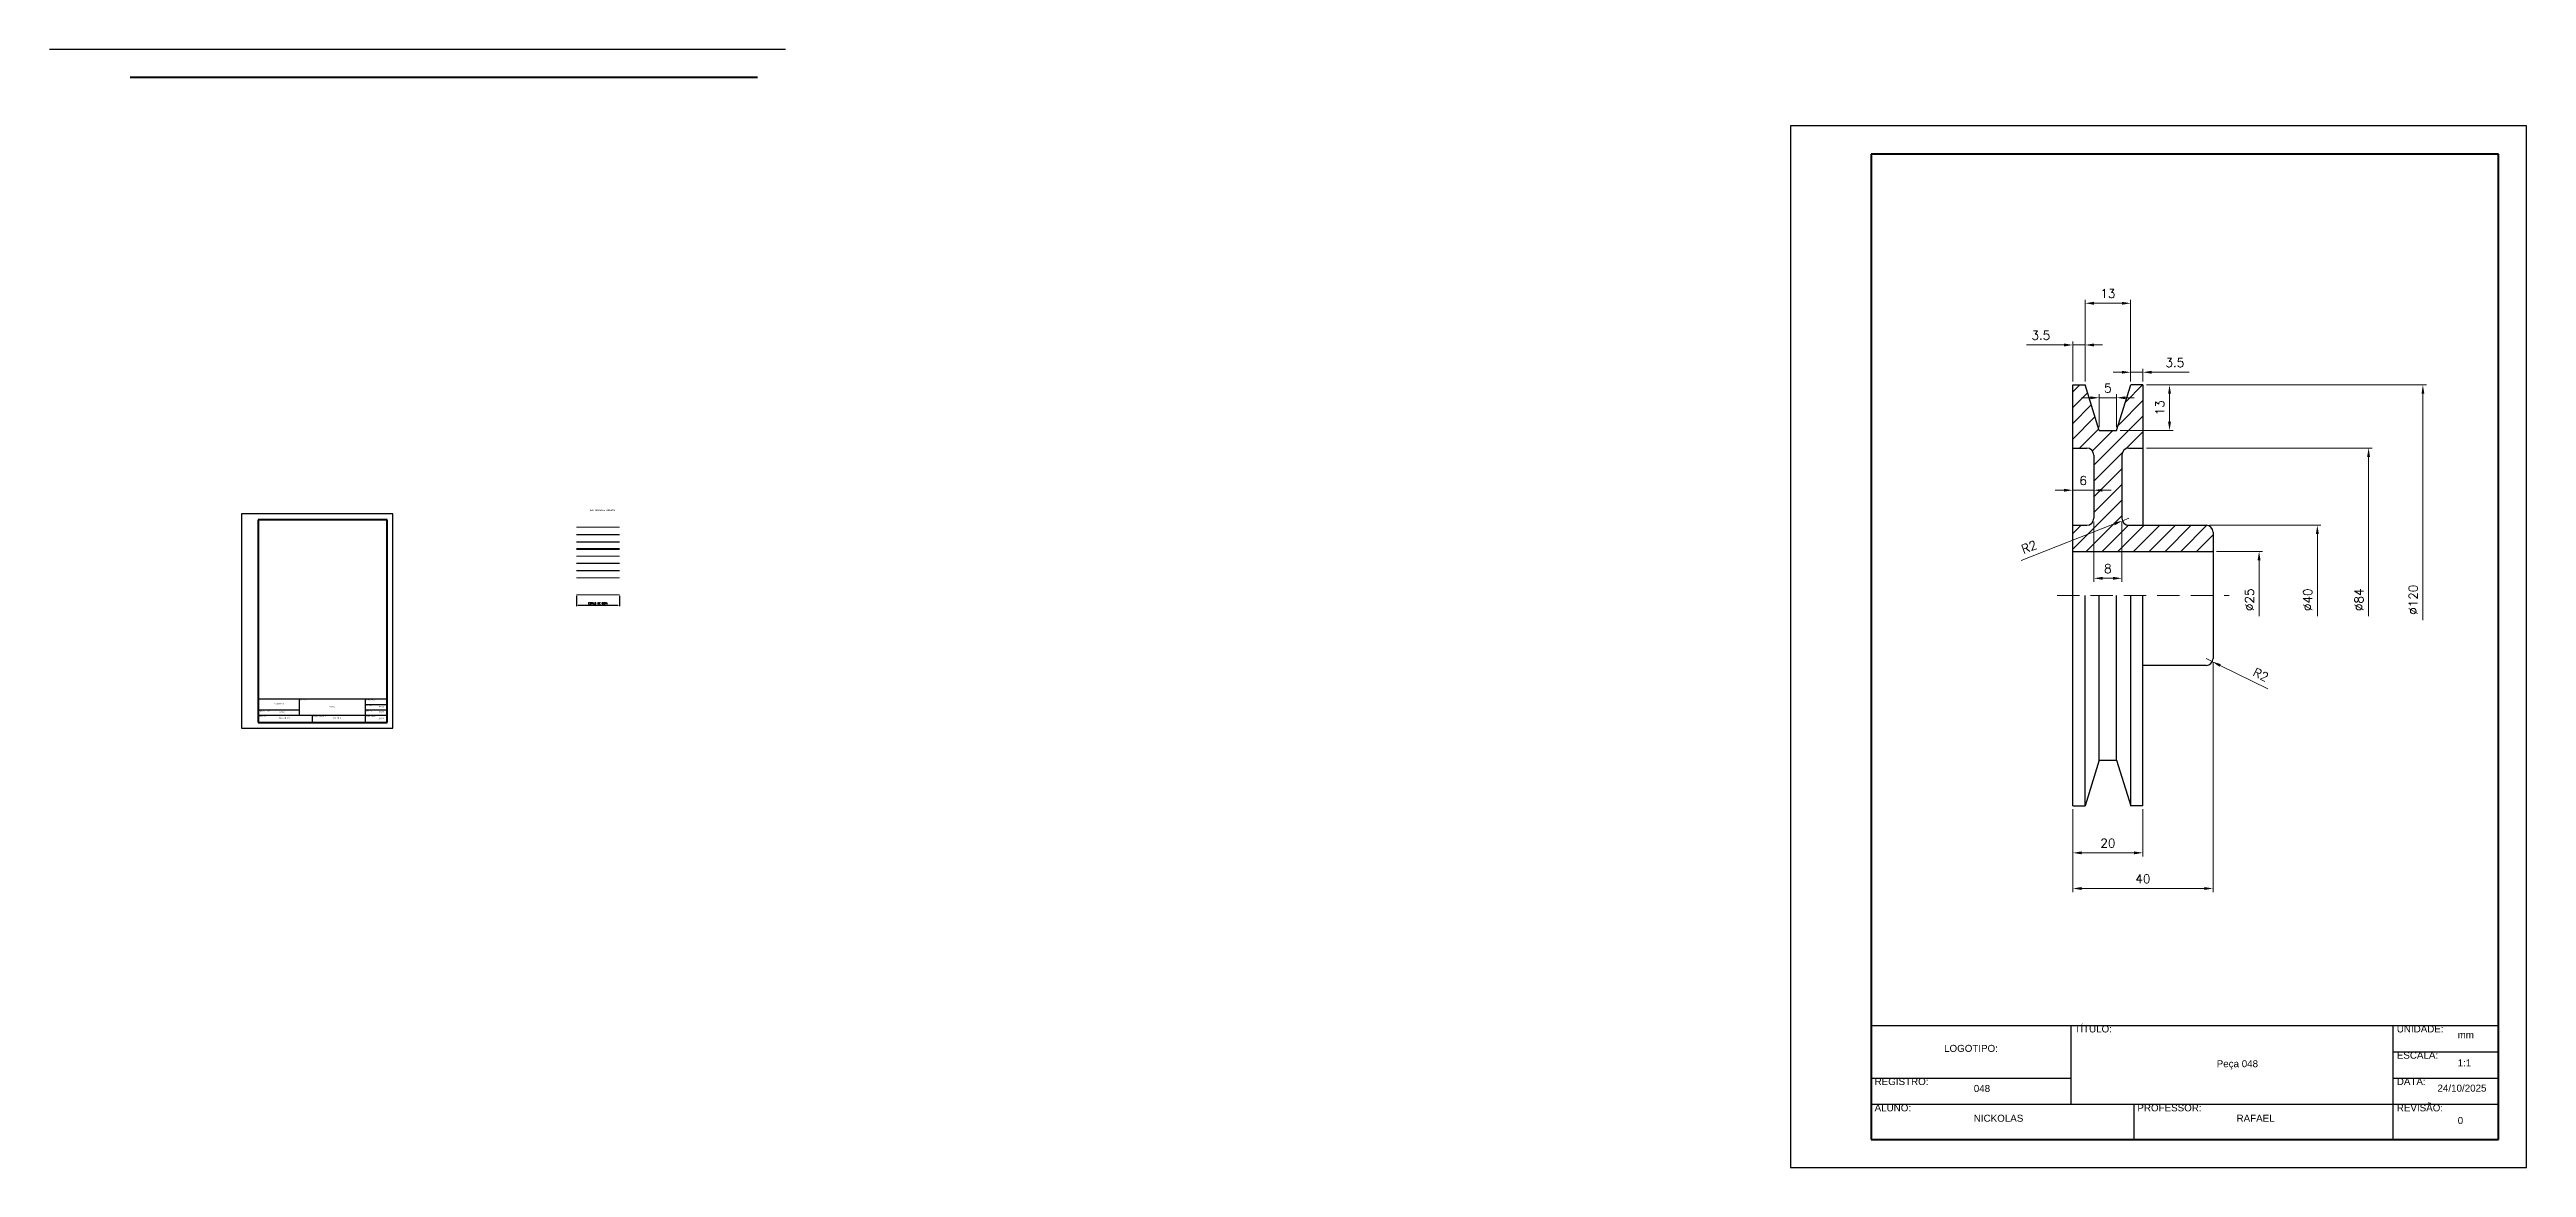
# Paper-space layout 'Layout1' of a CAD drawing. Header units: millimetres. Extents: x 12 to 719, y -17 to 302.
# The model-space entities are those that its viewports show. They can reach past a viewport. Long polylines and large blocks are cut down to what shows.
import ezdxf

# ---------------------------------------------------------------- set-up
doc = ezdxf.new("R2010")
doc.units = ezdxf.units.MM
doc.linetypes.add('CENTER', pattern=[50.8, 31.75, -6.35, 6.35, -6.35])
doc.linetypes.add('DASHED2', pattern=[9.525, 6.35, -3.175])
for name, color, linetype, lineweight in [('CENTRO', 1, 'CENTER', 5), ('CONTORNO 1', 3, 'Continuous', 25), ('CONTORNO 2', 4, 'Continuous', 30), ('CONTORNO 3', 6, 'Continuous', 50), ('COTA', 1, 'Continuous', 13), ('HACHURA', 1, 'Continuous', 13), ('TEXTO 1', 2, 'Continuous', 25), ('TEXTO 2', 3, 'Continuous', 25), ('TRACEJADA', 1, 'DASHED2', 13), ('VIEWPORT', 9, 'Continuous', 13)]:
    doc.layers.add(name, color=color, linetype=linetype, lineweight=lineweight)
doc.layers.get('VIEWPORT').off()
doc.styles.add('ROMANS', font='romans.shx')
doc.styles.get("Standard").update_dxf_attribs({"font": 'arial.ttf'})
doc.dimstyles.new('Padrão', dxfattribs={"dimtxt": 2.5, "dimasz": 2.5, "dimexe": 1, "dimexo": 1, "dimgap": 1.5, "dimtad": 1, "dimdsep": 46, "dimtxsty": 'ROMANS', "dimblk1": 'ARCHTICK', "dimblk2": 'OBLIQUE', "dimcen": 2.5, "dimclrd": 1, "dimclre": 1, "dimclrt": 2, "dimadec": 0, "dimazin": 2, "dimtfac": 1, "dimtmove": 0, "dimatfit": 3, "dimfxl": 0, "dimlwd": -1, "dimlwe": -1, "dimarcsym": 0})

# ---------------------------------------------------------------- blocks, each defined once
blk = doc.blocks.new('*D5')
at = {"color": 1}
for p, q in [((5508, 2287.02), (5508, 2272.69)), ((5568, 2287.02), (5568, 2272.69)), ((5510.5, 2273.69), (5565.5, 2273.69))]:
    blk.add_line(p, q, dxfattribs=at)
for points in [[(5510.5, 2274.11), (5510.5, 2273.28), (5508, 2273.69)], [(5565.5, 2274.11), (5565.5, 2273.28), (5568, 2273.69)]]:
    blk.add_solid(points, dxfattribs=at)
at = {"layer": 'Defpoints', "color": 0}
for p in [(5508, 2288.02), (5568, 2288.02), (5568, 2273.69)]:
    blk.add_point(p, dxfattribs=at)
at = {"color": 2, "insert": (5538, 2276.44), "char_height": 2.5, "attachment_point": 5, "style": 'ROMANS'}
blk.add_mtext('ESTILO DE COTA', dxfattribs=at)
blk = doc.blocks.new('_ArchTick')
at = {"color": 0, "linetype": 'ByBlock', "const_width": 0.15}
blk.add_lwpolyline([(-0.5, -0.5), (0.5, 0.5)], dxfattribs=at)
blk = doc.blocks.new('_Oblique')
at = {"color": 0, "linetype": 'ByBlock', "lineweight": -2}
blk.add_line((-0.5, -0.5), (0.5, 0.5), dxfattribs=at)
blk = doc.blocks.new('*D9')
at = {"layer": 'COTA', "color": 1}
for p, q in [((917.53, 1685.13), (917.53, 1619.54)), ((877.53, 1643.13), (877.53, 1619.54)), ((880.03, 1620.54), (915.03, 1620.54))]:
    blk.add_line(p, q, dxfattribs=at)
for points in [[(880.03, 1620.96), (880.03, 1620.12), (877.53, 1620.54)], [(915.03, 1620.96), (915.03, 1620.12), (917.53, 1620.54)]]:
    blk.add_solid(points, dxfattribs=at)
at = {"layer": 'Defpoints', "color": 0}
for p in [(917.53, 1686.13), (877.53, 1644.13), (917.53, 1620.54)]:
    blk.add_point(p, dxfattribs=at)
at = {"layer": 'COTA', "color": 2, "insert": (897.53, 1623.29), "char_height": 2.5, "attachment_point": 5, "style": 'ROMANS'}
blk.add_mtext('40', dxfattribs=at)
blk = doc.blocks.new('*D10')
at = {"layer": 'COTA', "color": 1}
for p, q in [((877.53, 1643.13), (877.53, 1629.71)), ((897.53, 1643.13), (897.53, 1629.71)), ((880.03, 1630.71), (895.03, 1630.71))]:
    blk.add_line(p, q, dxfattribs=at)
for points in [[(880.03, 1631.12), (880.03, 1630.29), (877.53, 1630.71)], [(895.03, 1631.12), (895.03, 1630.29), (897.53, 1630.71)]]:
    blk.add_solid(points, dxfattribs=at)
at = {"layer": 'Defpoints', "color": 0}
for p in [(877.53, 1644.13), (897.53, 1644.13), (897.53, 1630.71)]:
    blk.add_point(p, dxfattribs=at)
at = {"layer": 'COTA', "color": 2, "insert": (887.53, 1633.46), "char_height": 2.5, "attachment_point": 5, "style": 'ROMANS'}
blk.add_mtext('20', dxfattribs=at)
blk = doc.blocks.new('*D11')
at = {"layer": 'COTA', "color": 1}
for p, q in [((874.99, 1734.12), (872.49, 1734.12)), ((877.49, 1734.16), (877.49, 1733.12)), ((877.49, 1734.12), (883.49, 1734.12)), ((883.49, 1734.16), (883.49, 1733.12)), ((885.99, 1734.12), (888.49, 1734.12))]:
    blk.add_line(p, q, dxfattribs=at)
for points in [[(874.99, 1734.54), (874.99, 1733.71), (877.49, 1734.12)], [(885.99, 1734.54), (885.99, 1733.71), (883.49, 1734.12)]]:
    blk.add_solid(points, dxfattribs=at)
at = {"layer": 'Defpoints', "color": 0}
for p in [(877.49, 1735.16), (883.49, 1735.16), (883.49, 1734.12)]:
    blk.add_point(p, dxfattribs=at)
at = {"layer": 'COTA', "color": 2, "insert": (880.49, 1736.87), "char_height": 2.5, "attachment_point": 5, "style": 'ROMANS'}
blk.add_mtext('6', dxfattribs=at)
blk = doc.blocks.new('*D12')
at = {"layer": 'COTA', "color": 1}
for p, q in [((883.53, 1725.13), (883.53, 1708)), ((891.53, 1725.13), (891.53, 1708)), ((886.03, 1709), (889.03, 1709))]:
    blk.add_line(p, q, dxfattribs=at)
for points in [[(886.03, 1709.42), (886.03, 1708.59), (883.53, 1709)], [(889.03, 1709.42), (889.03, 1708.59), (891.53, 1709)]]:
    blk.add_solid(points, dxfattribs=at)
at = {"layer": 'Defpoints', "color": 0}
for p in [(883.53, 1726.13), (891.53, 1726.13), (891.53, 1709)]:
    blk.add_point(p, dxfattribs=at)
at = {"layer": 'COTA', "color": 2, "insert": (887.53, 1711.75), "char_height": 2.5, "attachment_point": 5, "style": 'ROMANS'}
blk.add_mtext('8', dxfattribs=at)
blk = doc.blocks.new('*D13')
at = {"layer": 'COTA', "color": 1}
for p, q in [((875.03, 1775.54), (864.3, 1775.54)), ((877.53, 1765.13), (877.53, 1776.54)), ((881.03, 1775.54), (877.53, 1775.54)), ((881.03, 1765.13), (881.03, 1776.54)), ((883.53, 1775.54), (886.03, 1775.54))]:
    blk.add_line(p, q, dxfattribs=at)
for points in [[(875.03, 1775.96), (875.03, 1775.13), (877.53, 1775.54)], [(883.53, 1775.96), (883.53, 1775.13), (881.03, 1775.54)]]:
    blk.add_solid(points, dxfattribs=at)
at = {"layer": 'Defpoints', "color": 0}
for p in [(881.03, 1775.54), (877.53, 1764.13), (881.03, 1764.13)]:
    blk.add_point(p, dxfattribs=at)
at = {"layer": 'COTA', "color": 2, "insert": (868.41, 1778.29), "char_height": 2.5, "attachment_point": 5, "style": 'ROMANS'}
blk.add_mtext('3.5', dxfattribs=at)
blk = doc.blocks.new('*D14')
at = {"layer": 'COTA', "color": 1}
for p, q in [((881.03, 1765.13), (881.03, 1788.44)), ((894.03, 1765.13), (894.03, 1788.44)), ((883.53, 1787.44), (891.53, 1787.44))]:
    blk.add_line(p, q, dxfattribs=at)
for points in [[(883.53, 1787.85), (883.53, 1787.02), (881.03, 1787.44)], [(891.53, 1787.85), (891.53, 1787.02), (894.03, 1787.44)]]:
    blk.add_solid(points, dxfattribs=at)
at = {"layer": 'Defpoints', "color": 0}
for p in [(894.03, 1787.44), (881.03, 1764.13), (894.03, 1764.13)]:
    blk.add_point(p, dxfattribs=at)
at = {"layer": 'COTA', "color": 2, "insert": (887.53, 1790.19), "char_height": 2.5, "attachment_point": 5, "style": 'ROMANS'}
blk.add_mtext('13', dxfattribs=at)
blk = doc.blocks.new('*D15')
at = {"layer": 'COTA', "color": 1}
for p, q in [((898.53, 1764.13), (906.12, 1764.13)), ((905.12, 1753.63), (905.12, 1761.63)), ((891.03, 1751.13), (906.12, 1751.13))]:
    blk.add_line(p, q, dxfattribs=at)
for points in [[(904.71, 1761.63), (905.54, 1761.63), (905.12, 1764.13)], [(904.71, 1753.63), (905.54, 1753.63), (905.12, 1751.13)]]:
    blk.add_solid(points, dxfattribs=at)
at = {"layer": 'Defpoints', "color": 0}
for p in [(897.53, 1764.13), (905.12, 1764.13), (890.03, 1751.13)]:
    blk.add_point(p, dxfattribs=at)
at = {"layer": 'COTA', "color": 2, "insert": (902.37, 1757.63), "char_height": 2.5, "attachment_point": 5, "rotation": 90, "style": 'ROMANS'}
blk.add_mtext('13', dxfattribs=at)
blk = doc.blocks.new('*D16')
at = {"layer": 'COTA', "color": 1}
for p, q in [((882.53, 1760.49), (880.03, 1760.49)), ((885.03, 1752.13), (885.03, 1761.49)), ((885.03, 1760.49), (890.03, 1760.49)), ((890.03, 1752.13), (890.03, 1761.49)), ((892.53, 1760.49), (895.03, 1760.49))]:
    blk.add_line(p, q, dxfattribs=at)
for points in [[(882.53, 1760.9), (882.53, 1760.07), (885.03, 1760.49)], [(892.53, 1760.9), (892.53, 1760.07), (890.03, 1760.49)]]:
    blk.add_solid(points, dxfattribs=at)
at = {"layer": 'Defpoints', "color": 0}
for p in [(890.03, 1760.49), (885.03, 1751.13), (890.03, 1751.13)]:
    blk.add_point(p, dxfattribs=at)
at = {"layer": 'COTA', "color": 2, "insert": (887.53, 1763.24), "char_height": 2.5, "attachment_point": 5, "style": 'ROMANS'}
blk.add_mtext('5', dxfattribs=at)
blk = doc.blocks.new('*D17')
at = {"layer": 'COTA', "color": 1}
for p, q in [((891.53, 1767.76), (889.03, 1767.76)), ((894.03, 1765.13), (894.03, 1768.76)), ((894.03, 1767.76), (897.53, 1767.76)), ((897.53, 1765.13), (897.53, 1768.76)), ((900.03, 1767.76), (910.77, 1767.76))]:
    blk.add_line(p, q, dxfattribs=at)
for points in [[(891.53, 1768.18), (891.53, 1767.35), (894.03, 1767.76)], [(900.03, 1768.18), (900.03, 1767.35), (897.53, 1767.76)]]:
    blk.add_solid(points, dxfattribs=at)
at = {"layer": 'Defpoints', "color": 0}
for p in [(897.53, 1767.76), (894.03, 1764.13), (897.53, 1764.13)]:
    blk.add_point(p, dxfattribs=at)
at = {"layer": 'COTA', "color": 2, "insert": (906.65, 1770.51), "char_height": 2.5, "attachment_point": 5, "style": 'ROMANS'}
blk.add_mtext('3.5', dxfattribs=at)
blk = doc.blocks.new('*D18')
at = {"layer": 'COTA', "color": 1}
for p, q in [((893.53, 1726.13), (891.67, 1725.4)), ((862.78, 1714.09), (889.34, 1724.49))]:
    blk.add_line(p, q, dxfattribs=at)
blk.add_solid([(889.19, 1724.88), (889.5, 1724.1), (891.67, 1725.4)], dxfattribs=at)
at = {"layer": 'Defpoints', "color": 0}
for p in [(891.67, 1725.4), (893.53, 1726.13)]:
    blk.add_point(p, dxfattribs=at)
at = {"layer": 'COTA', "color": 2, "insert": (865.05, 1717.93), "char_height": 2.5, "attachment_point": 5, "rotation": 21.38676, "style": 'ROMANS'}
blk.add_mtext('R2', dxfattribs=at)
blk = doc.blocks.new('*D19')
at = {"layer": 'COTA', "color": 1}
for p, q in [((915.53, 1686.13), (917.33, 1685.25)), ((933.13, 1677.47), (919.57, 1684.14))]:
    blk.add_line(p, q, dxfattribs=at)
blk.add_solid([(919.76, 1684.52), (919.39, 1683.77), (917.33, 1685.25)], dxfattribs=at)
at = {"layer": 'Defpoints', "color": 0}
for p in [(915.53, 1686.13), (917.33, 1685.25)]:
    blk.add_point(p, dxfattribs=at)
at = {"layer": 'COTA', "color": 2, "insert": (931.18, 1681.5), "char_height": 2.5, "attachment_point": 5, "rotation": 333.80189, "style": 'ROMANS'}
blk.add_mtext('R2', dxfattribs=at)
blk = doc.blocks.new('*D20')
at = {"layer": 'COTA', "color": 1}
for p, q in [((898.53, 1764.13), (978.42, 1764.13)), ((977.42, 1761.63), (977.42, 1697.04))]:
    blk.add_line(p, q, dxfattribs=at)
blk.add_solid([(977.01, 1761.63), (977.84, 1761.63), (977.42, 1764.13)], dxfattribs=at)
at = {"layer": 'Defpoints', "color": 0}
for p in [(897.53, 1764.13), (897.53, 1644.13), (977.42, 1644.13)]:
    blk.add_point(p, dxfattribs=at)
at = {"layer": 'COTA', "color": 2, "insert": (974.67, 1702.88), "char_height": 2.5, "attachment_point": 5, "rotation": 90, "style": 'ROMANS'}
blk.add_mtext('%%C120', dxfattribs=at)
blk = doc.blocks.new('_None')
blk = doc.blocks.new('*D22')
at = {"layer": 'COTA', "color": 1}
for p, q in [((918.53, 1716.63), (931.68, 1716.63)), ((930.68, 1714.13), (930.68, 1698.23))]:
    blk.add_line(p, q, dxfattribs=at)
blk.add_solid([(930.26, 1714.13), (931.1, 1714.13), (930.68, 1716.63)], dxfattribs=at)
at = {"layer": 'Defpoints', "color": 0}
for p in [(917.53, 1716.63), (917.53, 1691.63), (930.68, 1691.63)]:
    blk.add_point(p, dxfattribs=at)
at = {"layer": 'COTA', "color": 2, "insert": (927.93, 1702.88), "char_height": 2.5, "attachment_point": 5, "rotation": 90, "style": 'ROMANS'}
blk.add_mtext('%%C25', dxfattribs=at)
blk = doc.blocks.new('*D23')
at = {"layer": 'COTA', "color": 1}
for p, q in [((898.53, 1746.13), (962.93, 1746.13)), ((961.93, 1743.63), (961.93, 1698.17))]:
    blk.add_line(p, q, dxfattribs=at)
blk.add_solid([(961.51, 1743.63), (962.34, 1743.63), (961.93, 1746.13)], dxfattribs=at)
at = {"layer": 'Defpoints', "color": 0}
for p in [(897.53, 1746.13), (897.53, 1662.13), (961.93, 1662.13)]:
    blk.add_point(p, dxfattribs=at)
at = {"layer": 'COTA', "color": 2, "insert": (959.18, 1702.88), "char_height": 2.5, "attachment_point": 5, "rotation": 90, "style": 'ROMANS'}
blk.add_mtext('%%C84', dxfattribs=at)
blk = doc.blocks.new('*D24')
at = {"layer": 'COTA', "color": 1}
for p, q in [((916.53, 1724.13), (948.3, 1724.13)), ((947.3, 1721.63), (947.3, 1698.23))]:
    blk.add_line(p, q, dxfattribs=at)
blk.add_solid([(946.88, 1721.63), (947.72, 1721.63), (947.3, 1724.13)], dxfattribs=at)
at = {"layer": 'Defpoints', "color": 0}
for p in [(915.53, 1724.13), (915.53, 1684.13), (947.3, 1684.13)]:
    blk.add_point(p, dxfattribs=at)
at = {"layer": 'COTA', "color": 2, "insert": (944.55, 1702.88), "char_height": 2.5, "attachment_point": 5, "rotation": 90, "style": 'ROMANS'}
blk.add_mtext('%%C40', dxfattribs=at)

msp = doc.modelspace()

# ---------------------------------------------------------------- hatches: boundary and pattern name
at = {"layer": 'HACHURA'}
h = msp.add_hatch(dxfattribs=at)
h.set_pattern_fill('ANSI31', color=256)
h.set_pattern_definition([(45, (85.2277, 0), (-2.245064, 2.245064), [])])
h.paths.add_polyline_path([(891.534, 1744.131, -0.4142136), (893.534, 1746.131), (897.534, 1746.131), (897.534, 1764.131), (894.034, 1764.131), (890.034, 1751.131), (885.034, 1751.131), (881.034, 1764.131), (877.534, 1764.131), (877.534, 1746.131), (881.534, 1746.131, -0.4142136), (883.534, 1744.131), (883.534, 1726.131, -0.4142136), (881.534, 1724.131), (877.534, 1724.131), (877.534, 1716.631), (917.534, 1716.631), (917.534, 1722.131, 0.4142136), (915.534, 1724.131), (893.534, 1724.131, -0.4142136), (891.534, 1726.131)])

# ---------------------------------------------------------------- linework, layer by layer
at = {"layer": 'CENTRO'}
msp.add_line((5507.996, 2381.929), (5567.996, 2381.929), dxfattribs=at)
at = {"layer": 'CONTORNO 1'}
for p, q in [((5507.996, 2371.929), (5567.996, 2371.929)), ((877.534, 1644.131), (877.534, 1764.131)), ((877.534, 1764.131), (881.034, 1764.131)), ((885.034, 1751.131), (881.034, 1764.131)), ((890.034, 1751.131), (894.034, 1764.131)), ((897.534, 1764.131), (894.034, 1764.131)), ((897.534, 1764.131), (897.534, 1724.131)), ((877.534, 1746.131), (881.534, 1746.131)), ((885.034, 1751.131), (890.034, 1751.131)), ((893.534, 1746.131), (897.534, 1746.131)), ((883.534, 1744.131), (883.534, 1726.131)), ((891.534, 1744.131), (891.534, 1726.131)), ((877.534, 1724.131), (881.534, 1724.131)), ((893.534, 1724.131), (915.534, 1724.131)), ((917.534, 1722.131), (917.534, 1686.131)), ((877.534, 1716.631), (917.534, 1716.631)), ((881.034, 1644.131), (881.034, 1704.131)), ((885.034, 1657.131), (885.034, 1704.131)), ((890.034, 1657.131), (890.034, 1704.131)), ((894.034, 1644.131), (894.034, 1704.131)), ((897.534, 1644.131), (897.534, 1704.131)), ((915.534, 1684.131), (897.534, 1684.131)), ((885.034, 1657.131), (881.034, 1644.131)), ((885.034, 1657.131), (890.034, 1657.131)), ((890.034, 1657.131), (894.034, 1644.131)), ((877.534, 1644.131), (881.034, 1644.131)), ((897.534, 1644.131), (894.034, 1644.131))]:
    msp.add_line(p, q, dxfattribs=at)
for centre, start, end in [((881.534, 1744.131), 360, 90), ((893.534, 1744.131), 90, 180), ((881.534, 1726.131), 270, 360), ((893.534, 1726.131), 180, 270), ((915.534, 1722.131), 0, 90), ((915.534, 1686.131), 270, 0)]:
    msp.add_arc(centre, 2, start, end, dxfattribs=at)
at = {"layer": 'CONTORNO 2'}
for p, q in [((5043.376, 2400.312), (5043.376, 2103.312)), ((5253.376, 2400.312), (5043.376, 2400.312)), ((5253.376, 2103.312), (5253.376, 2400.312)), ((5507.996, 2361.929), (5567.996, 2361.929)), ((5066.376, 2143.812), (5245.376, 2143.812)), ((5123.376, 2143.812), (5123.376, 2121.312)), ((5215.376, 2143.812), (5245.376, 2143.812)), ((5215.376, 2111.312), (5215.376, 2143.812)), ((5215.376, 2136.312), (5245.376, 2136.312)), ((5066.376, 2128.812), (5123.376, 2128.812)), ((5215.376, 2128.812), (5245.376, 2128.812)), ((5215.376, 2128.812), (5245.376, 2128.812)), ((5066.376, 2121.312), (5245.376, 2121.312)), ((5141.356, 2121.312), (5141.356, 2111.312)), ((5215.376, 2121.312), (5245.376, 2121.312)), ((5043.376, 2103.312), (5253.376, 2103.312))]:
    msp.add_line(p, q, dxfattribs=at)
at = {"layer": 'CONTORNO 3'}
for p, q in [((5066.376, 2392.312), (5066.376, 2111.312)), ((5245.376, 2392.312), (5066.376, 2392.312)), ((5245.376, 2111.312), (5245.376, 2392.312)), ((5507.996, 2351.929), (5567.996, 2351.929)), ((5066.376, 2111.312), (5245.376, 2111.312))]:
    msp.add_line(p, q, dxfattribs=at)
at = {"layer": 'COTA'}
msp.add_line((5507.996, 2288.023), (5567.996, 2288.023), dxfattribs=at)
at = {"layer": 'HACHURA'}
msp.add_line((5507.996, 2341.91), (5567.996, 2341.91), dxfattribs=at)
at = {"layer": 'TEXTO 1'}
msp.add_line((5507.996, 2331.91), (5567.996, 2331.91), dxfattribs=at)
at = {"layer": 'TEXTO 2'}
msp.add_line((5507.996, 2321.91), (5567.996, 2321.91), dxfattribs=at)
at = {"layer": 'TRACEJADA'}
for p, q in [((5507.996, 2311.91), (5567.996, 2311.91)), ((873.065, 1704.131), (922.122, 1704.131))]:
    msp.add_line(p, q, dxfattribs=at)

# ---------------------------------------------------------------- texts
at = {"layer": 'TEXTO 1', "attachment_point": 1}
for s, insert, char_height in [('{\\W1.288224; }ESTILOS DE LINHAS{\\H1.51774x; }', (5525.882, 2406.957), 2.5), ('{\\W1.288224; }XXXX{\\H1.5x; }', (5163.991, 2133.894), 2), ('{\\W1.288224; }XXXX{\\H1.5x; }', (5232.742, 2134.155), 2), ('{\\W1.288224; }XXXX{\\H1.5x; }', (5094.681, 2126.838), 2), ('{\\W1.288224; }XXXX{\\H1.5x; }', (5232.757, 2126.937), 2), ('{\\W1.288224; }NICKOLAS{\\H1.51774x; }', (5094.681, 2118.342), 2), ('{\\W1.288224; }RAFAEL{\\H1.5x; }', (5169.661, 2118.342), 2), ('{\\W1.288224; }XXXX{\\H1.5x; }', (5232.759, 2117.707), 2)]:
    msp.add_mtext_dynamic_manual_height_columns(s, width=74.98, gutter_width=653.196, heights=[0], dxfattribs=dict(at, insert=insert, char_height=char_height))
at = {"layer": 'TEXTO 2', "char_height": 2}
for s, width, insert, attachment_point in [('{\\W1.288224; }TÍTULO:{\\H1.75239x; }', 57, (5123.376, 2143.812), 1), ('{\\W1.288224; }UNIDADE:{\\H1.5x; }', 57, (5215.376, 2143.812), 1), ('LOGOTIPO:', 57, (5094.876, 2137.251), 5), ('{\\W1.288224; }ESCALA:{\\H1.51705x; }', 57, (5215.376, 2136.312), 1), ('{\\W1.288224; }REGISTRO:{\\H1.51774x; }', 57, (5066.376, 2128.812), 1), ('{\\W1.288224; }DATA:{\\H1.5x; }', 57, (5215.376, 2128.812), 1), ('{\\W1.288224; }ALUNO:{\\H1.51774x; }', 74.98, (5066.376, 2121.312), 1), ('{\\W1.288224; }PROFESSOR:{\\H1.51774x; }', 74.98, (5141.356, 2121.312), 1), ('{\\W1.288224; }REVISÃO:{\\H1.71896x; }', 57, (5215.376, 2121.312), 1)]:
    msp.add_mtext_dynamic_manual_height_columns(s, width=width, gutter_width=653.196, heights=[0], dxfattribs=dict(at, insert=insert, attachment_point=attachment_point))

# ---------------------------------------------------------------- dimensions: what is measured, and where the dimension line sits
dim = msp.add_linear_dim(base=(5567.996, 2273.693), p1=(5507.996, 2288.023), p2=(5567.996, 2288.023), text='ESTILO DE COTA', dimstyle='Padrão')
dim.commit()
dim.dimension.update_dxf_attribs({"geometry": '*D5', "text_midpoint": (5537.996, 2276.443)})
at = {"layer": 'COTA'}
for base, p1, p2, picture, middle in [((894.034, 1787.437), (881.034, 1764.131), (894.034, 1764.131), '*D14', (887.534, 1787.437)), ((881.034, 1775.544), (877.534, 1764.131), (881.034, 1764.131), '*D13', (868.415, 1775.544)), ((897.534, 1767.763), (894.034, 1764.131), (897.534, 1764.131), '*D17', (906.653, 1767.763))]:
    dim = msp.add_linear_dim(base=base, p1=p1, p2=p2, dimstyle='Padrão', dxfattribs=at)
    dim.commit()
    dim.dimension.update_dxf_attribs({"geometry": picture, "text_midpoint": middle, "dimtype": 160})
for base, p1, p2, picture, middle in [((890.034, 1760.487), (885.034, 1751.131), (890.034, 1751.131), '*D16', (887.534, 1763.237)), ((883.489, 1734.122), (877.489, 1735.156), (883.489, 1735.156), '*D11', (880.489, 1736.872)), ((891.534, 1709.002), (883.534, 1726.131), (891.534, 1726.131), '*D12', (887.534, 1711.752)), ((917.534, 1620.539), (877.534, 1644.131), (917.534, 1686.131), '*D9', (897.534, 1623.289)), ((897.534, 1630.706), (877.534, 1644.131), (897.534, 1644.131), '*D10', (887.534, 1633.456))]:
    dim = msp.add_linear_dim(base=base, p1=p1, p2=p2, dimstyle='Padrão', dxfattribs=at)
    dim.commit()
    dim.dimension.update_dxf_attribs({"geometry": picture, "text_midpoint": middle})
dim = msp.add_linear_dim(base=(905.124, 1764.131), p1=(890.034, 1751.131), p2=(897.534, 1764.131), angle=90, dimstyle='Padrão', dxfattribs=at)
dim.commit()
dim.dimension.update_dxf_attribs({"geometry": '*D15', "text_midpoint": (902.374, 1757.631)})
for base, p1, p2, picture, middle in [((977.423, 1644.131), (897.534, 1764.131), (897.534, 1644.131), '*D20', (974.673, 1702.881)), ((961.928, 1662.131), (897.534, 1746.131), (897.534, 1662.131), '*D23', (959.178, 1702.881)), ((947.301, 1684.131), (915.534, 1724.131), (915.534, 1684.131), '*D24', (944.551, 1702.881)), ((930.68, 1691.631), (917.534, 1716.631), (917.534, 1691.631), '*D22', (927.93, 1702.881))]:
    dim = msp.add_linear_dim(base=base, p1=p1, p2=p2, angle=90, text='%%C<>', dimstyle='Padrão', override={"dimblk2": 'None', "dimsah": 1, "dimse2": 1, "dimsd2": 1}, dxfattribs=at)
    dim.commit()
    dim.dimension.update_dxf_attribs({"geometry": picture, "text_midpoint": middle})
for center, mpoint, picture, middle in [((893.534, 1726.131), (891.671, 1725.402), '*D18', (866.057, 1715.37)), ((915.534, 1686.131), (917.328, 1685.248), '*D19', (929.968, 1679.029))]:
    dim = msp.add_radius_dim(center=center, mpoint=mpoint, dimstyle='Padrão', dxfattribs=at)
    dim.commit()
    dim.dimension.update_dxf_attribs({"geometry": picture, "text_midpoint": middle, "dimtype": 164})

psp = doc.layouts.get("Layout1")

# ---------------------------------------------------------------- linework, layer by layer
at = {"layer": 'CONTORNO 2'}
for p, q in [((221.94, 301.86), (11.94, 301.86)), ((508.71, 280.06), (508.71, -16.94)), ((718.71, 280.06), (508.71, 280.06)), ((718.71, -16.94), (718.71, 280.06)), ((531.71, 23.56), (710.71, 23.56)), ((588.71, 23.56), (588.71, 1.06)), ((680.71, 23.56), (710.71, 23.56)), ((680.71, -8.94), (680.71, 23.56)), ((680.71, 16.06), (710.71, 16.06)), ((531.71, 8.56), (588.71, 8.56)), ((680.71, 8.56), (710.71, 8.56)), ((680.71, 8.56), (710.71, 8.56)), ((531.71, 1.06), (710.71, 1.06)), ((606.69, 1.06), (606.69, -8.94)), ((680.71, 1.06), (710.71, 1.06)), ((508.71, -16.94), (718.71, -16.94))]:
    psp.add_line(p, q, dxfattribs=at)
at = {"layer": 'CONTORNO 3'}
for p, q in [((213.94, 293.86), (34.94, 293.86)), ((531.71, 272.06), (531.71, -8.94)), ((710.71, 272.06), (531.71, 272.06)), ((710.71, -8.94), (710.71, 272.06)), ((531.71, -8.94), (710.71, -8.94))]:
    psp.add_line(p, q, dxfattribs=at)

# ---------------------------------------------------------------- texts
at = {"layer": 'TEXTO 1', "char_height": 2, "attachment_point": 1}
for s, insert in [('{\\W1.288224; }mm{\\H1.5x; }', (698.07, 21.87)), ('{\\W1.288224; }Peça 048{\\H1.50409x; }', (629.32, 13.64)), ('{\\W1.288224; }1:1{\\H1.50409x; }', (698.07, 13.9)), ('{\\W1.288224; }048{\\H1.50409x; }', (560.01, 6.59)), ('{\\W1.288224; }24/10/2025{\\H1.51705x; }', (692.32, 6.68)), ('{\\W1.288224; }NICKOLAS{\\H1.51774x; }', (560.01, -1.91)), ('{\\W1.288224; }RAFAEL{\\H1.5x; }', (634.99, -1.91)), ('{\\W1.288224; }0{\\H1.50409x; }', (698.09, -2.55))]:
    psp.add_mtext_dynamic_manual_height_columns(s, width=74.98, gutter_width=653.2, heights=[0], dxfattribs=dict(at, insert=insert))
at = {"layer": 'TEXTO 2', "char_height": 2}
for s, width, insert, attachment_point in [('{\\W1.288224; }TÍTULO:{\\H1.75239x; }', 57, (588.71, 23.56), 1), ('{\\W1.288224; }UNIDADE:{\\H1.5x; }', 57, (680.71, 23.56), 1), ('LOGOTIPO:', 57, (560.21, 17), 5), ('{\\W1.288224; }ESCALA:{\\H1.51705x; }', 57, (680.71, 16.06), 1), ('{\\W1.288224; }REGISTRO:{\\H1.51774x; }', 57, (531.71, 8.56), 1), ('{\\W1.288224; }DATA:{\\H1.5x; }', 57, (680.71, 8.56), 1), ('{\\W1.288224; }ALUNO:{\\H1.51774x; }', 74.98, (531.71, 1.06), 1), ('{\\W1.288224; }PROFESSOR:{\\H1.51774x; }', 74.98, (606.69, 1.06), 1), ('{\\W1.288224; }REVISÃO:{\\H1.71896x; }', 57, (680.71, 1.06), 1)]:
    psp.add_mtext_dynamic_manual_height_columns(s, width=width, gutter_width=653.2, heights=[0], dxfattribs=dict(at, insert=insert, attachment_point=attachment_point))

# ---------------------------------------------------------------- viewports
at = {"layer": 'VIEWPORT'}
psp.add_viewport(center=(124.44, 169.61), size=(179, 248.5), view_center_point=(5324.011, 2401.286), view_height=1208.4981, dxfattribs=at)
psp.add_viewport(center=(621.21, 147.81), size=(179, 248.5), view_center_point=(909.473, 1705.741), view_height=248.5, status=3, dxfattribs=at)

doc.saveas('drawing.dxf')
